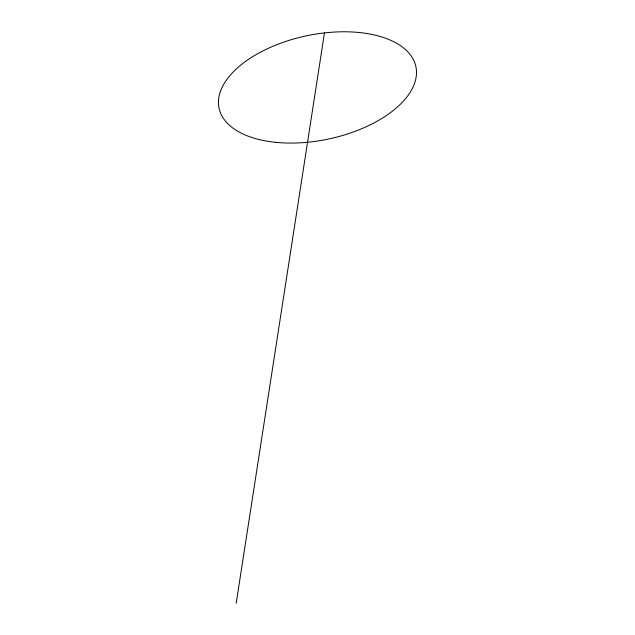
<?xml version="1.0" encoding="UTF-8"?>
<svg xmlns="http://www.w3.org/2000/svg" width="635" height="635" viewBox="0 0 635 635"><rect width="100%" height="100%" fill="white"/><g stroke="black" fill="none" stroke-linecap="round" stroke-linejoin="round"><path stroke-width="0.95" d="M236.196 603.25L324.469 32.877M275.376 142.296A100.592 52.769 -11.9 0 0 416.139 67.961A100.592 52.769 -11.9 0 0 260.898 51.967A100.592 52.769 -11.9 0 0 275.376 142.296"/></g></svg>
